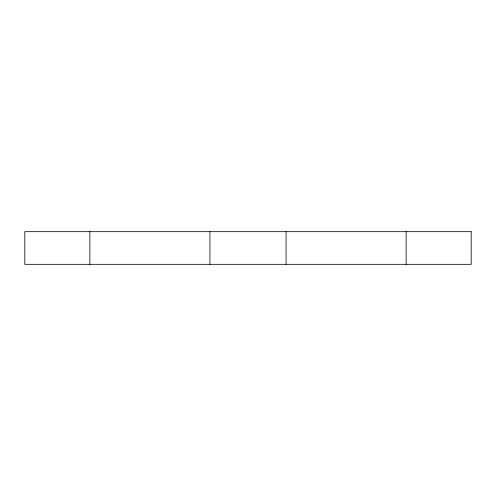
<?xml version="1.0" encoding="UTF-8"?>
<svg xmlns="http://www.w3.org/2000/svg" width="496" height="496" viewBox="0 0 496 496"><rect width="100%" height="100%" fill="white"/><g stroke="black" fill="none" stroke-linecap="round" stroke-linejoin="round"><path stroke-width="0.74" d="M406.15 231.669L406.15 264.331M286.062 231.669L286.062 264.331M209.938 231.669L209.938 264.331M89.85 231.669L89.85 264.331M471.2 231.669L24.8 231.669L24.8 264.331L471.2 264.331L471.2 231.669"/></g></svg>
